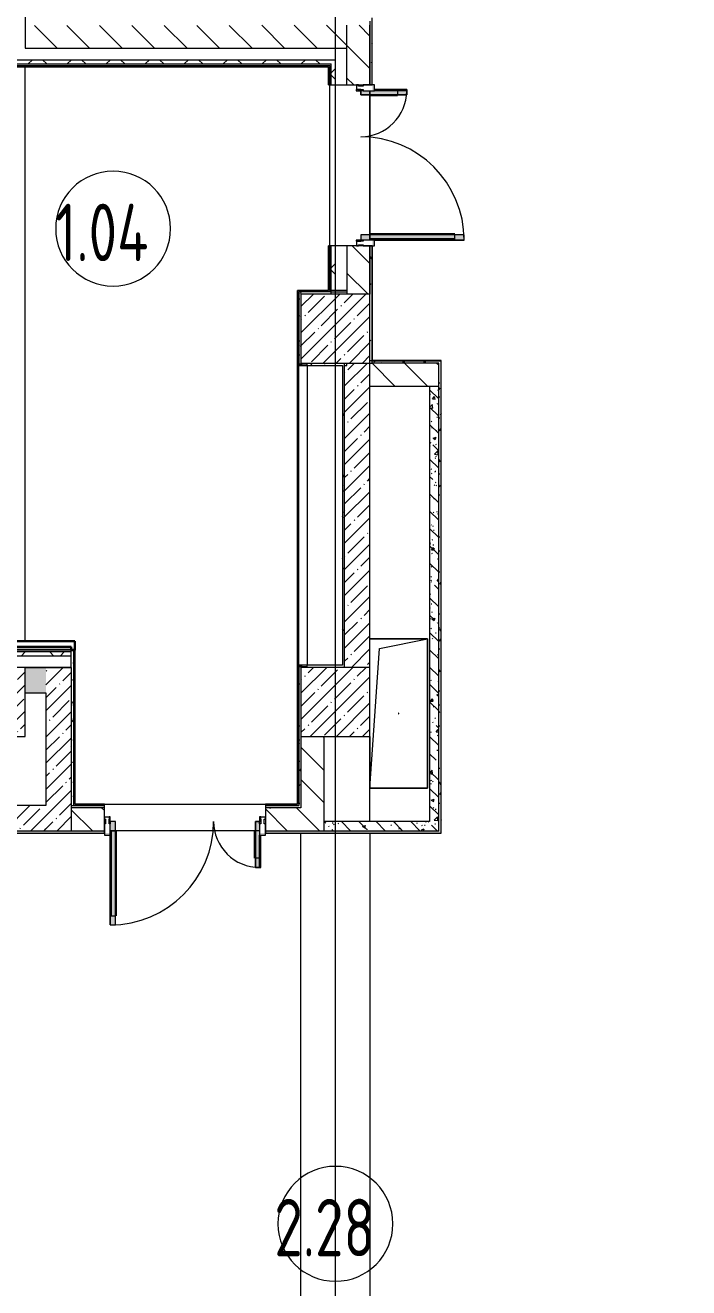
# Model space of a CAD drawing. Header units: millimetres. Extents: x -1113 to 415037, y -3642 to 354837.
# Drawn here: x 179382 to 185157, y 9802 to 20790 of the extents above; entities that cross this region are included whole.
import ezdxf

# ---------------------------------------------------------------- set-up
doc = ezdxf.new("R2010")
doc.units = ezdxf.units.MM
for name, color, linetype, lineweight in [('A-AREA-BNDY', 7, 'Continuous', 5), ('A-AREA-IDEN', 7, 'Continuous', 9), ('A-DETL-GENF', 7, 'Continuous', 9), ('A-FLOR', 7, 'Continuous', 9), ('A-GENM', 7, 'Continuous', 9), ('A-GLAZ-CWMG', 7, 'Continuous', 9), ('A-GLAZ-CWMG-1', 7, 'Continuous', 20), ('A-WALL', 7, 'Continuous', 5), ('A-WALL-2', 7, 'Continuous', 30), ('A-WALL-PATT', 7, 'Continuous', 5), ('I-WALL', 7, 'Continuous', 5), ('S-COLS', 7, 'Continuous', 9), ('S-COLS-1', 7, 'Continuous', 5), ('Оси', 7, 'Continuous', 9)]:
    doc.layers.add(name, color=color, linetype=linetype, lineweight=lineweight)
doc.layers.add('A-AREA-PATT-2', color=7, linetype='Continuous', lineweight=5, true_color=0xcde0ef, transparency=1)
doc.layers.add('A-FLOR-PATT-1', color=7, linetype='Continuous', lineweight=9, true_color=0xeef6ff, transparency=0.5)
for name, color, linetype, lineweight, true_color in [('A-DOOR-1', 7, 'Continuous', 5, 0xc0c0c0), ('A-WALL-1', 9, 'Continuous', 5, 0x808080), ('A-WALL-FNSH-1', 9, 'Continuous', 5, 0x808080)]:
    doc.layers.add(name, color=color, linetype=linetype, lineweight=lineweight, true_color=true_color)
doc.styles.add('СПДС', font='ГОСТ тип А.ttf', dxfattribs={"width": 0.9})
pattern_1 = [(45, (148772.12, -1e-08), (-114.04925, 114.04925), []), (45, (148886.17, -1e-08), (-114.04925, 114.04925), [201.612, -40.322, 6.706, -33.617])]
pattern_2 = [(135, (148772.12, -1e-08), (-141.4214, -141.4214), [])]
pattern_3 = [(135, (148772.12, -1e-08), (-150.8683, -150.8683), [213.36, -35.56, 7.112, -35.56]), (135, (148772.12, 150.77), (-150.8683, -150.8683), []), (50, (148772.12, -1e-08), (255.0577, -22.3145), [26.67, -293.37]), (355, (148772.12, -1e-08), (-49.3404, 267.4791), [21.336, -234.696]), (100.451, (148793.38, -1.86), (205.7195, 245.1636), [22.666, -249.326]), (46.184, (148772.12, 71.12), (379.511, -58.86), [40.005, -440.055]), (96.636, (148803.75, 66.2), (332.3634, 346.399), [33.999, -373.989]), (351.184, (148772.12, 71.12), (332.367, 346.3953), [32.004, -352.044]), (21, (148807.68, 53.34), (212.2602, -143.1711), [26.67, -293.37]), (326, (148807.68, 53.34), (86.5224, 257.8632), [21.336, -234.696]), (71.451, (148825.37, 41.4), (298.784, 114.6901), [22.666, -249.326]), (37.5, (148772.12, -1e-08), (4.32385, 118.3775), [6.706, -225.146, 6.706, -231.546, -235.585]), (37.5, (148772.12, -1e-08), (4.32385, 118.3775), [-470.103, 6.706, -228.879]), (7.5, (148772.12, -1e-08), (93.5476, 140.2533), [6.706, -129.134, 6.706, -219.812, -89.789]), (7.5, (148772.12, -1e-08), (93.5476, 140.2533), [-362.356, 6.706, -83.083]), (327.5, (148692.82, -1e-08), (189.82734, -8.02019), [6.706, -82.194, 6.706, -270.662, -368.046]), (327.5, (148692.82, -1e-08), (189.82734, -8.02019), [-366.268, 6.706, -361.34]), (317.5, (148657.26, -1e-08), (207.38114, 35.59764), [6.706, -108.864, 6.706, -177.495, -261.366]), (317.5, (148657.26, -1e-08), (207.38114, 35.59764), [-299.771, 6.706, -254.66])]
pattern_4 = [(0, (148772.123, -1e-08), (243.84, 60.96), [20.117, -162.763, 20.117, -162.763, -975.36]), (0, (148772.123, -1e-08), (243.84, 60.96), [-365.76, 20.117, -345.643, 20.117, -162.763, -426.72]), (0, (148772.123, -1e-08), (243.84, 60.96), [-914.4, 20.117, -101.803, 20.117, -284.683]), (120, (148863.563, 30.48), (-174.71291, 180.69163), [20.117, -162.763, 20.117, -162.763, -975.36]), (120, (148863.563, 30.48), (-174.71291, 180.69163), [-365.76, 20.117, -345.643, 20.117, -162.763, -426.72]), (120, (148863.563, 30.48), (-174.71291, 180.69163), [-914.4, 20.117, -101.803, 20.117, -284.683]), (240, (148894.043, 152.4), (-69.12709, -241.65163), [20.117, -162.763, 20.117, -162.763, -975.36]), (240, (148894.043, 152.4), (-69.12709, -241.65163), [-365.76, 20.117, -345.643, 20.117, -162.763, -426.72]), (240, (148894.043, 152.4), (-69.12709, -241.65163), [-914.4, 20.117, -101.803, 20.117, -284.683])]
pattern_5 = [(135, (148772.12, -1e-08), (-169.7056, -169.7056), []), (225, (148772.12, -1e-08), (169.7056, -169.7056), [])]
pattern_6 = [(0, (148772.12, -1e-08), (812.8, 203.2), [67.056, -542.544, 67.056, -542.544, -3251.2]), (0, (148772.12, -1e-08), (812.8, 203.2), [-1219.2, 67.056, -1152.144, 67.056, -542.544, -1422.4]), (0, (148772.12, -1e-08), (812.8, 203.2), [-3048, 67.056, -339.344, 67.056, -948.944]), (120, (149076.92, 101.6), (-582.3764, 602.3054), [67.056, -542.544, 67.056, -542.544, -3251.2]), (120, (149076.92, 101.6), (-582.3764, 602.3054), [-1219.2, 67.056, -1152.144, 67.056, -542.544, -1422.4]), (120, (149076.92, 101.6), (-582.3764, 602.3054), [-3048, 67.056, -339.344, 67.056, -948.944]), (240, (149178.52, 508), (-230.4236, -805.5054), [67.056, -542.544, 67.056, -542.544, -3251.2]), (240, (149178.52, 508), (-230.4236, -805.5054), [-1219.2, 67.056, -1152.144, 67.056, -542.544, -1422.4]), (240, (149178.52, 508), (-230.4236, -805.5054), [-3048, 67.056, -339.344, 67.056, -948.944])]

# ---------------------------------------------------------------- blocks, each defined once
blk = doc.blocks.new('BSC_Колонна _Прямоугольная - 600х600-V332-Объем проектирования 2 этажа')
at = {"layer": 'S-COLS-1'}
h = blk.add_hatch(dxfattribs=at)
h.set_pattern_fill('FP_81', color=256, style=0, pattern_type=2)
h.set_pattern_definition([(45, (-33310, -18150), (-114.04925, 114.04925), []), (45, (-33195.95, -18150), (-114.04925, 114.04925), [201.613, -40.323, 6.706, -33.617])])
h.paths.add_polyline_path([(51, -300), (300, -300), (300, 300), (-300, 300), (-300, -300), (48, -300)])
for p, q in [((300, 300), (-300, 300)), ((-300, 300), (-300, -300)), ((300, -300), (300, 300)), ((-300, -300), (300, -300))]:
    blk.add_line(p, q, dxfattribs=at)
blk = doc.blocks.new('BSC_Колонна _Прямоугольная - 600х600-V343-Объем проектирования 2 этажа')
at = {"layer": 'S-COLS-1'}
h = blk.add_hatch(dxfattribs=at)
h.set_pattern_fill('FP_90', color=256, style=0, pattern_type=2)
h.set_pattern_definition([(45, (-33310, -14900), (-114.04925, 114.04925), []), (45, (-33195.95, -14900), (-114.04925, 114.04925), [201.613, -40.323, 6.706, -33.617])])
h.paths.add_polyline_path([(300, -300), (300, 300), (-300, 300), (-300, -300)])
for p, q in [((300, 300), (-300, 300)), ((-300, 300), (-300, -300)), ((300, -300), (300, 300)), ((-300, -300), (300, -300))]:
    blk.add_line(p, q, dxfattribs=at)
blk = doc.blocks.new('BSC_Колонна _Прямоугольная - 600х600-V358-Объем проектирования 2 этажа')
at = {"layer": 'S-COLS-1'}
h = blk.add_hatch(dxfattribs=at)
h.set_pattern_fill('FP_104', color=256, style=0, pattern_type=2)
h.set_pattern_definition([(45, (-30310, -14900), (-114.04925, 114.04925), []), (45, (-30195.95, -14900), (-114.04925, 114.04925), [201.613, -40.323, 6.706, -33.617])])
h.paths.add_polyline_path([(156, -300), (300, -300), (299, 300), (-300, 300), (-300, -300), (93, -300)])
for p, q in [((300, 300), (-300, 300)), ((-300, 300), (-300, -300)), ((300, -300), (300, 300)), ((-300, -300), (300, -300))]:
    blk.add_line(p, q, dxfattribs=at)
blk = doc.blocks.new('GM_Отверстие прямоугольное _в плите_ - Отверстие-21981135-Объем проектирования 2 этажа')
at = {"layer": 'A-GENM'}
for p, q in [((-250, 650), (250, 650)), ((250, 650), (-250, 650)), ((-250, -650), (-167, 567)), ((-167, 567), (250, 650)), ((250, 650), (250, -650)), ((250, -650), (250, 650)), ((-250, -650), (-250, -200)), ((-250, -200), (-250, -650)), ((250, -650), (-250, -650)), ((-250, -650), (250, -650))]:
    blk.add_line(p, q, dxfattribs=at)
for start, end in [(360, 180), (180, 360)]:
    blk.add_arc((0, 0), 2.5, start, end, dxfattribs=at)
blk = doc.blocks.new('Прямоугольный импост - Импост структурный с накладкой - 160мм Темный-32479175-Объем проектирования 2 этажа')
at = {"layer": 'A-GLAZ-CWMG-1'}
for p, q in [((-50, 40), (-50, 140)), ((-50, 140), (0, 140)), ((0, 140), (0, 40)), ((-40, 40), (-50, 40)), ((-50, -17), (-50, 0)), ((-50, 0), (-40, 0)), ((-40, 0), (-40, 40)), ((-10, 40), (-10, 0)), ((0, 40), (-10, 40)), ((-10, 0), (0, 0)), ((0, 0), (0, -17)), ((0, -17), (-50, -17))]:
    blk.add_line(p, q, dxfattribs=at)
blk = doc.blocks.new('Дверь_Витражная_остекление_ - Д-39_л_ Актовый-32481803-Объем проектирования 2 этажа')
at = {"layer": 'A-DETL-GENF'}
for p, q in [((650, 920), (605, 920)), ((605, 920), (605, 20)), ((650, 920), (605, 920)), ((605, 920), (605, 20)), ((650, 920), (650, 140)), ((650, 140), (650, 920)), ((596, 840), (596, 100)), ((650, 840), (605, 840)), ((640, 840), (640, 100)), ((-660, 420), (-615, 420)), ((-660, 420), (-660, 140)), ((-615, 420), (-660, 420)), ((-660, 420), (-660, 140)), ((-660, 340), (-615, 340)), ((-650, 340), (-650, 140)), ((-615, 420), (-615, 20)), ((-615, 20), (-615, 420)), ((-606, 340), (-606, 100)), ((-650, 100), (-615, 100)), ((-615, 20), (-650, 20)), ((-650, 20), (-615, 20)), ((650, 100), (605, 100)), ((605, 20), (650, 20)), ((605, 20), (650, 20)), ((650, 40), (650, 20)), ((650, 20), (650, 40))]:
    blk.add_line(p, q, dxfattribs=at)
at = {"layer": 'A-DOOR-1'}
for p, q in [((650, 920), (650, 140)), ((-650, 420), (-650, 140)), ((-650, 20), (-660, 20)), ((-660, 20), (-660, -20)), ((-650, 40), (-650, 20)), ((-650, -20), (-650, 20)), ((650, 40), (650, 20)), ((660, 20), (650, 20)), ((650, 20), (650, -20)), ((660, -20), (660, 20)), ((-660, -20), (-650, -20)), ((650, -20), (660, -20))]:
    blk.add_line(p, q, dxfattribs=at)
for centre, radius, start, end in [((650, 20), 900, 90, 180), ((-650, 20), 400, 360, 90)]:
    blk.add_arc(centre, radius, start, end, dxfattribs=at)
blk = doc.blocks.new('Прямоугольный импост - Импост структурный с накладкой - 160мм Темный-32479277-Объем проектирования 2 этажа')
at = {"layer": 'A-GLAZ-CWMG-1'}
for p, q in [((0, 140), (-50, 140)), ((-50, 140), (-50, 40)), ((0, 40), (0, 140)), ((-50, 40), (-40, 40)), ((-40, 0), (-50, 0)), ((-50, 0), (-50, -17)), ((-40, 40), (-40, 0)), ((-10, 0), (-10, 40)), ((-10, 40), (0, 40)), ((0, 0), (-10, 0)), ((0, -17), (0, 0)), ((-50, -17), (0, -17))]:
    blk.add_line(p, q, dxfattribs=at)
blk = doc.blocks.new('Прямоугольный импост - Импост структурный с накладкой - 160мм Темный-V505-Объем проектирования 2 этажа')
at = {"layer": 'A-GLAZ-CWMG-1'}
for p, q in [((-50, 40), (-50, 140)), ((-50, 140), (0, 140)), ((0, 140), (0, 40)), ((-40, 40), (-50, 40)), ((-50, -17), (-50, 0)), ((-50, 0), (-40, 0)), ((-40, 0), (-40, 40)), ((-10, 40), (-10, 0)), ((0, 40), (-10, 40)), ((-10, 0), (0, 0)), ((0, 0), (0, -17)), ((0, -17), (-50, -17))]:
    blk.add_line(p, q, dxfattribs=at)
blk = doc.blocks.new('Дверь_Витражная_остекление_ - Д-39_л_ Актовый-V506-Объем проектирования 2 этажа')
at = {"layer": 'A-DETL-GENF'}
for p, q in [((650, 920), (605, 920)), ((605, 920), (605, 20)), ((650, 920), (605, 920)), ((605, 920), (605, 20)), ((650, 920), (650, 140)), ((650, 140), (650, 920)), ((596, 840), (596, 100)), ((650, 840), (605, 840)), ((640, 840), (640, 100)), ((-660, 420), (-615, 420)), ((-660, 420), (-660, 140)), ((-615, 420), (-660, 420)), ((-660, 420), (-660, 140)), ((-660, 340), (-615, 340)), ((-650, 340), (-650, 140)), ((-615, 420), (-615, 20)), ((-615, 20), (-615, 420)), ((-606, 340), (-606, 100)), ((-650, 100), (-615, 100)), ((-615, 20), (-650, 20)), ((-650, 20), (-615, 20)), ((650, 100), (605, 100)), ((605, 20), (650, 20)), ((605, 20), (650, 20)), ((650, 40), (650, 20)), ((650, 20), (650, 40))]:
    blk.add_line(p, q, dxfattribs=at)
at = {"layer": 'A-DOOR-1'}
for p, q in [((650, 920), (650, 140)), ((-650, 420), (-650, 140)), ((-650, 20), (-660, 20)), ((-660, 20), (-660, -20)), ((-650, 40), (-650, 20)), ((-650, -20), (-650, 20)), ((650, 40), (650, 20)), ((660, 20), (650, 20)), ((650, 20), (650, -20)), ((660, -20), (660, 20)), ((-660, -20), (-650, -20)), ((650, -20), (660, -20))]:
    blk.add_line(p, q, dxfattribs=at)
for centre, radius, start, end in [((650, 20), 900, 90, 180), ((-650, 20), 400, 360, 90)]:
    blk.add_arc(centre, radius, start, end, dxfattribs=at)
blk = doc.blocks.new('Прямоугольный импост - Импост структурный с накладкой - 160мм Темный-V507-Объем проектирования 2 этажа')
at = {"layer": 'A-GLAZ-CWMG-1'}
for p, q in [((0, 140), (-50, 140)), ((-50, 140), (-50, 40)), ((0, 40), (0, 140)), ((-50, 40), (-40, 40)), ((-40, 0), (-50, 0)), ((-50, 0), (-50, -17)), ((-40, 40), (-40, 0)), ((-10, 0), (-10, 40)), ((-10, 40), (0, 40)), ((0, 0), (-10, 0)), ((0, -17), (0, 0)), ((-50, -17), (0, -17))]:
    blk.add_line(p, q, dxfattribs=at)
blk = doc.blocks.new('Стены наклон_ амфитеатр - Стены наклон_ амфитеатр-32992696-Объем проектирования 2 этажа')
at = {"layer": 'A-WALL-PATT'}
h = blk.add_hatch(dxfattribs=at)
h.set_pattern_fill('FP_220', color=256, style=0, pattern_type=2)
h.set_pattern_definition([(0, (26444.5, 15393.4), (0, 246.1), []), (90, (26444.5, 15393.4), (-1300, 8e-14), [])])
h.paths.add_polyline_path([(28299, 15354), (31010, 15354), (31010, 15381), (21879, 15381), (21879, 15354), (28190, 15354)])
h = blk.add_hatch(dxfattribs=at)
h.set_pattern_fill('FP_219', color=256, style=0, pattern_type=2)
h.set_pattern_definition([(180, (26444.5, 15352), (-4e-13, -3050), []), (270, (26444.5, 15352), (1300, 8e-14), [])])
h.paths.add_polyline_path([(21879, 15350), (31010, 15350), (31010, 15354), (21879, 15354)])
at = {"layer": 'A-WALL'}
for p, q in [((21879, 15354), (21879, 15381)), ((21879, 15350), (21879, 15354)), ((31010, 15354), (21879, 15354))]:
    blk.add_line(p, q, dxfattribs=at)
at = {"layer": 'A-WALL-2'}
for p, q in [((31041, 15431), (21879, 15431)), ((21879, 15431), (21879, 15381)), ((31041, 15350), (31041, 15431)), ((21879, 15381), (31010, 15381)), ((31010, 15381), (31010, 15350)), ((31010, 15350), (31041, 15350))]:
    blk.add_line(p, q, dxfattribs=at)
blk = doc.blocks.new('Марка_Помещения - Номер-25198446-Объем проектирования 2 этажа')
at = {"layer": 'A-AREA-IDEN'}
for start, end in [(360, 180), (180, 360)]:
    blk.add_arc((0, 0), 2.5, start, end, dxfattribs=at)

msp = doc.modelspace()

# ---------------------------------------------------------------- hatches: boundary and pattern name
at = {"layer": 'A-AREA-PATT-2'}
h = msp.add_hatch(color=256, dxfattribs=at)
h.paths.add_polyline_path([(187288, 7921), (187292, 7921), (187290, 7931), (187282, 7931), (187282, 7921)])
h.paths.add_polyline_path([(169022, 7921), (169022, 8530), (168992, 8530), (168992, 7921), (169017, 7921)])
h.paths.add_polyline_path([(187291, 7990), (187292, 7991), (187292, 8080), (187288, 8080), (187288, 8030), (187291, 8030), (187291, 8000)])
h.paths.add_polyline_path([(187288, 10065), (187292, 10065), (187291, 10115), (187288, 10115)])
h.paths.add_polyline_path([(169022, 10275), (169022, 10880), (169003, 10878), (169003, 10275)])
h.paths.add_polyline_path([(187267, 10669), (187287, 10669), (187287, 10680), (187267, 10680)])
h.paths.add_polyline_path([(181432, 13740), (181472, 13740), (181470, 13759), (181422, 13759), (181422, 13740)])
h.paths.add_polyline_path([(180072, 13740), (180122, 13740), (180120, 13759), (180072, 13759)])
h.paths.add_polyline_path([(182422, 18870), (182422, 18920), (182403, 18918), (182403, 18870)])
h.paths.add_polyline_path([(182403, 20220), (182422, 20220), (182422, 20270), (182403, 20268), (182403, 20222)])
at = {"layer": 'A-FLOR-PATT-1'}
h = msp.add_hatch(color=256, dxfattribs=at)
h.paths.add_polyline_path([(162402, 7900), (162442, 7900), (162442, 8730), (162402, 8730), (162402, 7904)])
h.paths.add_polyline_path([(173072, 7900), (173072, 8230), (173032, 8230), (173032, 7900)])
h.paths.add_polyline_path([(163662, 7900), (163702, 7900), (163702, 8230), (163662, 8230), (163662, 7920)])
h.paths.add_polyline_path([(171772, 7900), (171812, 7900), (171812, 8730), (171772, 8730), (171772, 7920)])
h.paths.add_polyline_path([(154167, 7915), (154167, 8315), (154127, 8315), (154127, 7915)])
h.paths.add_polyline_path([(152912, 7915), (152912, 8810), (152872, 8810), (152872, 7915), (152902, 7915)])
h.paths.add_polyline_path([(187288, 8030), (187288, 8075), (186296, 8075), (186296, 8030), (187287, 8030)])
h.paths.add_polyline_path([(168782, 8520), (168862, 8520), (168862, 8565), (168022, 8565), (168022, 8520), (168398, 8520)])
h.paths.add_polyline_path([(186896, 10020), (187288, 10020), (187288, 10065), (186296, 10065), (186296, 10020), (186762, 10020)])
h.paths.add_polyline_path([(168037, 10190), (168862, 10190), (168862, 10235), (168037, 10235)])
h.paths.add_polyline_path([(180167, 12960), (180167, 13780), (180122, 13780), (180122, 12960)])
h.paths.add_polyline_path([(181432, 13460), (181432, 13740), (181422, 13740), (181422, 13780), (181387, 13780), (181387, 13460), (181422, 13460)])
h.paths.add_polyline_path([(182805, 18920), (183202, 18920), (183202, 18965), (182382, 18965), (182382, 18920), (182422, 18920)])
h.paths.add_polyline_path([(182570, 20185), (182702, 20185), (182702, 20230), (182422, 20230), (182422, 20220), (182382, 20220), (182382, 20185), (182435, 20185)])
h = msp.add_hatch(color=256, dxfattribs=at)
h.paths.add_polyline_path([(181387, 13780), (181422, 13780), (181422, 13840), (181432, 13840), (181432, 13860), (181387, 13860)])
h.paths.add_polyline_path([(180122, 13780), (180167, 13780), (180167, 13860), (180122, 13860), (180122, 13788)])
h.paths.add_polyline_path([(182382, 18920), (182382, 18965), (182302, 18965), (182302, 18920), (182349, 18920)])
h.paths.add_polyline_path([(182382, 20185), (182382, 20220), (182322, 20220), (182322, 20230), (182302, 20230), (182302, 20185), (182322, 20185)])
at = {"layer": 'I-WALL'}
h = msp.add_hatch(dxfattribs=at)
h.set_pattern_fill('FP_191', color=256, style=0, pattern_type=2)
h.set_pattern_definition(pattern_4)
h.paths.add_polyline_path([(182382, 17850), (182402, 17850), (182392, 17860)])
h.paths.add_polyline_path([(182382, 17850), (182402, 17872), (182402, 18870), (182382, 18870), (182382, 17870)])
h.paths.add_polyline_path([(182382, 20270), (182402, 20270), (182402, 20855), (182390, 20855), (182390, 20825), (182382, 20825), (182382, 20370)])
h.paths.add_polyline_path([(182390, 21955), (182402, 21955), (182402, 23004), (182382, 23003), (182382, 21985), (182390, 21985)])
h = msp.add_hatch(dxfattribs=at)
h.set_pattern_fill('FP_23', color=256, style=0, pattern_type=2)
h.set_pattern_definition(pattern_2)
h.paths.add_polyline_path([(179382, 20590), (182182, 20590), (182182, 20790), (179382, 20788), (179382, 20593)])
h = msp.add_hatch(dxfattribs=at)
h.set_pattern_fill('FP_23', color=256, style=0, pattern_type=2)
h.set_pattern_definition(pattern_2)
h.paths.add_polyline_path([(182382, 18450), (182382, 18870), (182182, 18870), (182182, 18450)])
h.paths.add_polyline_path([(182182, 20270), (182382, 20270), (182382, 20790), (182182, 20790), (182182, 20370)])
h = msp.add_hatch(dxfattribs=at)
h.set_pattern_fill('FP_196', color=256, style=0, pattern_type=2)
h.set_pattern_definition(pattern_6)
h.paths.add_polyline_path([(181836, 20440), (182032, 20440), (182032, 20453), (179232, 20453), (179232, 20440), (181407, 20440)])
h = msp.add_hatch(dxfattribs=at)
h.set_pattern_fill('FP_197', color=256, style=0, pattern_type=2)
h.set_pattern_definition(pattern_5)
h.paths.add_polyline_path([(182032, 20453), (182045, 20454), (182045, 20490), (179245, 20490), (179245, 20453), (181407, 20453)])
h = msp.add_hatch(dxfattribs=at)
h.set_pattern_fill('FP_197', color=256, style=0, pattern_type=2)
h.set_pattern_definition(pattern_5)
h.paths.add_polyline_path([(182060, 18450), (182082, 18450), (182082, 18870), (182045, 18870), (182045, 18450)])
h.paths.add_polyline_path([(182054, 20270), (182082, 20270), (182082, 20490), (182045, 20490), (182045, 20270)])
h = msp.add_hatch(dxfattribs=at)
h.set_pattern_fill('FP_191', color=256, style=0, pattern_type=2)
h.set_pattern_definition(pattern_4)
h.paths.add_polyline_path([(182045, 18450), (182045, 18470), (181762, 18470), (181762, 18450), (182032, 18450)])
h = msp.add_hatch(dxfattribs=at)
h.set_pattern_fill('FP_191', color=256, style=0, pattern_type=2)
h.set_pattern_definition(pattern_4)
h.paths.add_polyline_path([(181762, 17830), (181782, 17830), (181782, 18450), (181762, 18450), (181762, 18029)])
h = msp.add_hatch(dxfattribs=at)
h.set_pattern_fill('FP_191', color=256, style=0, pattern_type=2)
h.set_pattern_definition(pattern_4)
h.paths.add_polyline_path([(182130, 17830), (182162, 17830), (182162, 17850), (181782, 17850), (181782, 17830), (181837, 17830)])
h = msp.add_hatch(dxfattribs=at)
h.set_pattern_fill('FP_191', color=256, style=0, pattern_type=2)
h.set_pattern_definition(pattern_4)
h.paths.add_polyline_path([(182162, 15200), (182162, 17830), (182142, 17830), (182142, 15200)])
h = msp.add_hatch(dxfattribs=at)
h.set_pattern_fill('FP_1', color=256, style=0, pattern_type=2)
h.set_pattern_definition(pattern_1)
h.paths.add_polyline_path([(182162, 15200), (182382, 15202), (182382, 17850), (182162, 17850), (182162, 15202)])
h = msp.add_hatch(dxfattribs=at)
h.set_pattern_fill('FP_23', color=256, style=0, pattern_type=2)
h.set_pattern_definition(pattern_2)
h.paths.add_polyline_path([(182382, 17650), (182982, 17650), (182982, 17850), (182382, 17849), (182382, 17728)])
h = msp.add_hatch(dxfattribs=at)
h.set_pattern_fill('FP_191', color=256, style=0, pattern_type=2)
h.set_pattern_definition(pattern_4)
h.paths.add_polyline_path([(182403, 17850), (182982, 17850), (182982, 17870), (182401, 17870), (182392, 17860), (182402, 17850)])
h = msp.add_hatch(dxfattribs=at)
h.set_pattern_fill('FP_191', color=256, style=0, pattern_type=2)
h.set_pattern_definition(pattern_4)
h.paths.add_polyline_path([(183002, 13780), (183002, 17870), (182982, 17870), (182982, 13780)])
h = msp.add_hatch(dxfattribs=at)
h.set_pattern_fill('FP_41', color=256, style=0, pattern_type=2)
h.set_pattern_definition(pattern_3)
h.paths.add_polyline_path([(182982, 13780), (182982, 17650), (182902, 17650), (182902, 13780)])
h = msp.add_hatch(dxfattribs=at)
h.set_pattern_fill('FP_196', color=256, style=0, pattern_type=2)
h.set_pattern_definition(pattern_6)
h.paths.add_polyline_path([(176962, 15337), (179782, 15337), (179782, 15350), (170682, 15350), (170682, 15337), (176062, 15337)])
h = msp.add_hatch(dxfattribs=at)
h.set_pattern_fill('FP_197', color=256, style=0, pattern_type=2)
h.set_pattern_definition(pattern_5)
h.paths.add_polyline_path([(178516, 15300), (179782, 15300), (179782, 15337), (170682, 15337), (170682, 15300), (177862, 15300)])
h = msp.add_hatch(dxfattribs=at)
h.set_pattern_fill('FP_191', color=256, style=0, pattern_type=2)
h.set_pattern_definition(pattern_4)
h.paths.add_polyline_path([(179802, 14000), (179802, 15350), (179782, 15350), (179782, 14000)])
h = msp.add_hatch(dxfattribs=at)
h.set_pattern_fill('FP_1', color=256, style=0, pattern_type=2)
h.set_pattern_definition(pattern_1)
h.paths.add_polyline_path([(179382, 14980), (179562, 14980), (179562, 15200), (179382, 15200), (179382, 14984)])
h.paths.add_polyline_path([(165582, 14980), (166882, 14980), (166882, 15200), (163092, 15200), (163092, 14980), (165507, 14980)])
h.paths.add_polyline_path([(178516, 14980), (178782, 14980), (178782, 15200), (175182, 15200), (175182, 14980), (177071, 14980)])
h.paths.add_polyline_path([(168982, 14980), (170682, 14980), (170682, 15200), (167482, 15200), (167482, 14980), (168762, 14980)])
h.paths.add_polyline_path([(174582, 14980), (174582, 15200), (171282, 15200), (171282, 14980), (171289, 14980)])
h = msp.add_hatch(dxfattribs=at)
h.set_pattern_fill('FP_1', color=256, style=0, pattern_type=2)
h.set_pattern_definition(pattern_1)
h.paths.add_polyline_path([(179562, 13780), (179782, 13780), (179782, 15200), (179562, 15200), (179562, 13980)])
h = msp.add_hatch(dxfattribs=at)
h.set_pattern_fill('FP_191', color=256, style=0, pattern_type=2)
h.set_pattern_definition(pattern_4)
h.paths.add_polyline_path([(181762, 15200), (182142, 15202), (182142, 15220), (181762, 15220), (181762, 15202)])
h = msp.add_hatch(dxfattribs=at)
h.set_pattern_fill('FP_191', color=256, style=0, pattern_type=2)
h.set_pattern_definition(pattern_4)
h.paths.add_polyline_path([(181762, 13980), (181782, 13980), (181782, 15200), (181762, 15200), (181762, 14000)])
h = msp.add_hatch(dxfattribs=at)
h.set_pattern_fill('FP_23', color=256, style=0, pattern_type=2)
h.set_pattern_definition(pattern_2)
h.paths.add_polyline_path([(181856, 13780), (181982, 13780), (181982, 14600), (181782, 14600), (181782, 13780)])
h = msp.add_hatch(dxfattribs=at)
h.set_pattern_fill('FP_1', color=256, style=0, pattern_type=2)
h.set_pattern_definition(pattern_1)
h.paths.add_polyline_path([(169844, 13780), (179562, 13780), (179562, 14000), (168982, 14000), (168982, 13780), (169003, 13780)])
h = msp.add_hatch(dxfattribs=at)
h.set_pattern_fill('FP_191', color=256, style=0, pattern_type=2)
h.set_pattern_definition(pattern_4)
h.paths.add_polyline_path([(179962, 13980), (180072, 13980), (180072, 14000), (179782, 14000), (179782, 13980), (179802, 13980)])
h.paths.add_polyline_path([(181762, 13980), (181762, 13980), (181762, 14000), (181472, 14000), (181472, 13980), (181751, 13980)])
h = msp.add_hatch(dxfattribs=at)
h.set_pattern_fill('FP_23', color=256, style=0, pattern_type=2)
h.set_pattern_definition(pattern_2)
h.paths.add_polyline_path([(179802, 13780), (180072, 13781), (180072, 13980), (179782, 13980), (179782, 13780)])
h.paths.add_polyline_path([(181782, 13780), (181782, 13980), (181472, 13980), (181472, 13780)])
h = msp.add_hatch(dxfattribs=at)
h.set_pattern_fill('FP_41', color=256, style=0, pattern_type=2)
h.set_pattern_definition(pattern_3)
h.paths.add_polyline_path([(182853, 13780), (182902, 13780), (182902, 13860), (181982, 13860), (181982, 13780), (182382, 13780)])
h = msp.add_hatch(dxfattribs=at)
h.set_pattern_fill('FP_191', color=256, style=0, pattern_type=2)
h.set_pattern_definition(pattern_4)
h.paths.add_polyline_path([(182982, 13760), (183002, 13760), (183002, 13780), (181472, 13780), (181472, 13760), (182902, 13760)])
h.paths.add_polyline_path([(170662, 13760), (180072, 13760), (180072, 13780), (169002, 13780), (169003, 13760), (170210, 13760)])

# ---------------------------------------------------------------- linework, layer by layer
at = {"layer": 'A-AREA-BNDY', "flags": 128}
msp.add_lwpolyline([(177332, 26340), (177332, 15361), (179813, 15361), (179813, 14011), (181751, 14011), (181751, 18481), (182021, 18481), (182021, 18870), (182032, 18870), (182032, 20270), (182021, 20270), (182021, 20429), (179221, 20429), (179221, 22000), (178782, 22000), (178782, 22600), (179221, 22600), (179221, 26340)], close=True, dxfattribs=at)
at = {"layer": 'A-FLOR'}
for p, q in [((179382, 20429), (181836, 20429)), ((179382, 15431), (179382, 20429)), ((182382, 20220), (182382, 18920)), ((182382, 18920), (182382, 20220)), ((183003, 13780), (183003, 17850)), ((181982, 14600), (182382, 14600)), ((182382, 13860), (182382, 14600)), ((180072, 14011), (179962, 14011)), ((180072, 13897), (180072, 14011)), ((181472, 14000), (181472, 13897)), ((180072, 13840), (180072, 13880)), ((181472, 13880), (181472, 13840)), ((181422, 13780), (180122, 13780)), ((181782, 8013), (181782, 13760)), ((182382, 13760), (182382, 8013))]:
    msp.add_line(p, q, dxfattribs=at)
at = {"layer": 'A-WALL'}
for p, q in [((182182, 20270), (182182, 20790)), ((182382, 20825), (182382, 20270)), ((182382, 20270), (182382, 20790)), ((179245, 20453), (182045, 20453)), ((179282, 20490), (182082, 20490)), ((181836, 20440), (182032, 20440)), ((182032, 20440), (182032, 20270)), ((182045, 20270), (182045, 20453)), ((182082, 20270), (182082, 20490)), ((182045, 18450), (182045, 18870)), ((182082, 18450), (182082, 18870)), ((182182, 18870), (182182, 18450)), ((182382, 18870), (182382, 18450)), ((182382, 18450), (182382, 18870)), ((181775, 17840), (181775, 17830)), ((181787, 17840), (181787, 17830)), ((182382, 17850), (182402, 17850)), ((179782, 15337), (170682, 15337)), ((179782, 15300), (170682, 15300)), ((179782, 15200), (179782, 13780)), ((181775, 15220), (181775, 15210)), ((181787, 15220), (181787, 15210)), ((180072, 13980), (179782, 13980)), ((181782, 13980), (181472, 13980)), ((168982, 13780), (180072, 13780))]:
    msp.add_line(p, q, dxfattribs=at)
at = {"layer": 'A-WALL-1'}
for p, q in [((179382, 21400), (179382, 20590)), ((182402, 20270), (182402, 20855)), ((179382, 20590), (182182, 20590)), ((179232, 20440), (181836, 20440)), ((182032, 20270), (182402, 20270)), ((182032, 18870), (182032, 18470)), ((182402, 18870), (182032, 18870)), ((182045, 18470), (181762, 18470)), ((181762, 18470), (181762, 17830)), ((181762, 17830), (182142, 17830)), ((181837, 17840), (181787, 17840)), ((181787, 17830), (181837, 17830)), ((181837, 17830), (181837, 17840)), ((182142, 17830), (182142, 15220)), ((182162, 15200), (182162, 17850)), ((182162, 17830), (182182, 17830)), ((182182, 17830), (182182, 17850)), ((182402, 17870), (182382, 17870)), ((182382, 15200), (182382, 17850)), ((182402, 17850), (182402, 17871)), ((182982, 17850), (182402, 17850)), ((182982, 13780), (182982, 17850)), ((183002, 13760), (183002, 17870)), ((182382, 17650), (182982, 17650)), ((182902, 17650), (182902, 13860)), ((179802, 15350), (170662, 15350)), ((179782, 15200), (179782, 15350)), ((179782, 15200), (179382, 15200)), ((179382, 15200), (179782, 15200)), ((182142, 15220), (181762, 15220)), ((181762, 15220), (181762, 14000)), ((181837, 15220), (181787, 15220)), ((181787, 15210), (181837, 15210)), ((181837, 15210), (181837, 15220)), ((179382, 14980), (179562, 14980)), ((179562, 14980), (179562, 14000)), ((181782, 14600), (181782, 13980)), ((181982, 14600), (181982, 13780)), ((179562, 14000), (168982, 14000)), ((179782, 14000), (180072, 14000)), ((180072, 13760), (180072, 13897)), ((181472, 13897), (181472, 13760)), ((182902, 13860), (181982, 13860)), ((169002, 13760), (180072, 13760)), ((181472, 13780), (182982, 13780)), ((181472, 13760), (183002, 13760))]:
    msp.add_line(p, q, dxfattribs=at)
at = {"layer": 'A-WALL-FNSH-1'}
for p, q in [((182403, 20270), (182403, 20855)), ((179221, 20429), (182021, 20429)), ((182021, 20429), (182021, 20270)), ((182021, 20270), (182032, 20270)), ((182402, 20270), (182403, 20270)), ((182032, 18870), (182021, 18870)), ((182021, 18870), (182021, 18481)), ((182402, 18870), (182402, 17871)), ((182403, 18870), (182402, 18870)), ((182403, 17871), (182403, 18870)), ((182021, 18481), (181751, 18481)), ((181751, 18481), (181751, 17830)), ((182182, 18481), (182032, 18481)), ((182045, 18470), (182182, 18470)), ((181751, 17830), (181787, 17830)), ((181787, 17840), (181762, 17840)), ((182402, 17870), (183002, 17870)), ((183003, 17871), (182403, 17871)), ((183003, 13759), (183003, 17871)), ((179813, 15350), (179802, 15350)), ((179802, 15350), (179802, 14000)), ((179813, 14011), (179813, 15350)), ((181751, 15220), (181751, 14011)), ((181787, 15220), (181751, 15220)), ((181762, 15210), (181787, 15210)), ((180072, 14011), (179813, 14011)), ((181751, 14011), (181472, 14011)), ((181472, 14011), (181472, 14000)), ((181472, 14000), (181762, 14000)), ((169003, 13759), (180072, 13759)), ((180072, 13759), (180072, 13760)), ((181472, 13760), (181472, 13759)), ((181472, 13759), (183003, 13759))]:
    msp.add_line(p, q, dxfattribs=at)
at = {"layer": 'I-WALL'}
for p, q in [((181751, 15220), (181751, 17830)), ((181762, 15220), (181762, 17830)), ((181837, 17830), (181837, 15220))]:
    msp.add_line(p, q, dxfattribs=at)
at = {"layer": 'Оси'}
msp.add_lwpolyline([(182082, -1906), (182082, 3094), (182082, 22398), (182082, 27398)], dxfattribs=at)

# ---------------------------------------------------------------- block references
at = {"layer": 'A-AREA-IDEN', "xscale": 199.9999999999999, "yscale": 199.9999999999999, "zscale": 199.9999999999999}
for p in [(180147, 19020), (182082, 10359)]:
    msp.add_blockref('Марка_Помещения - Номер-25198446-Объем проектирования 2 этажа', p, dxfattribs=at)
at = {"layer": 'A-DOOR-1'}
for name, p, rotation in [('Дверь_Витражная_остекление_ - Д-39_л_ Актовый-V506-Объем проектирования 2 этажа', (182282, 19570), 269.9999999999996), ('Дверь_Витражная_остекление_ - Д-39_л_ Актовый-32481803-Объем проектирования 2 этажа', (180772, 13880), 180)]:
    msp.add_blockref(name, p, dxfattribs=dict(at, rotation=rotation))
at = {"layer": 'A-GENM'}
msp.add_blockref('GM_Отверстие прямоугольное _в плите_ - Отверстие-21981135-Объем проектирования 2 этажа', (182632, 14800), dxfattribs=at)
at = {"layer": 'A-GLAZ-CWMG', "extrusion": (0, 0, -1)}
for name, p, rotation in [('Прямоугольный импост - Импост структурный с накладкой - 160мм Темный-V505-Объем проектирования 2 этажа', (-182282, 20270), 90.00000000000041), ('Прямоугольный импост - Импост структурный с накладкой - 160мм Темный-32479175-Объем проектирования 2 этажа', (-181472, 13880), 180)]:
    msp.add_blockref(name, p, dxfattribs=dict(at, rotation=rotation))
at = {"layer": 'A-GLAZ-CWMG'}
for name, p, rotation in [('Прямоугольный импост - Импост структурный с накладкой - 160мм Темный-V507-Объем проектирования 2 этажа', (182282, 18870), 269.9999999999996), ('Прямоугольный импост - Импост структурный с накладкой - 160мм Темный-32479277-Объем проектирования 2 этажа', (180072, 13880), 180)]:
    msp.add_blockref(name, p, dxfattribs=dict(at, rotation=rotation))
at = {"layer": 'A-WALL'}
msp.add_blockref('Стены наклон_ амфитеатр - Стены наклон_ амфитеатр-32992696-Объем проектирования 2 этажа', (148772, 0), dxfattribs=at)
at = {"layer": 'S-COLS'}
for name, p in [('BSC_Колонна _Прямоугольная - 600х600-V332-Объем проектирования 2 этажа', (182082, 18150)), ('BSC_Колонна _Прямоугольная - 600х600-V358-Объем проектирования 2 этажа', (179082, 14900)), ('BSC_Колонна _Прямоугольная - 600х600-V343-Объем проектирования 2 этажа', (182082, 14900))]:
    msp.add_blockref(name, p, dxfattribs=at)

# ---------------------------------------------------------------- texts
at = {"layer": 'A-AREA-IDEN', "char_height": 500, "attachment_point": 1, "style": 'СПДС'}
for s, insert, width in [('1.04', (179645, 19237), 1255.44), ('2.28', (181550, 10576), 1327.59)]:
    msp.add_mtext(s, dxfattribs=dict(at, insert=insert, width=width))

doc.saveas('drawing.dxf')
